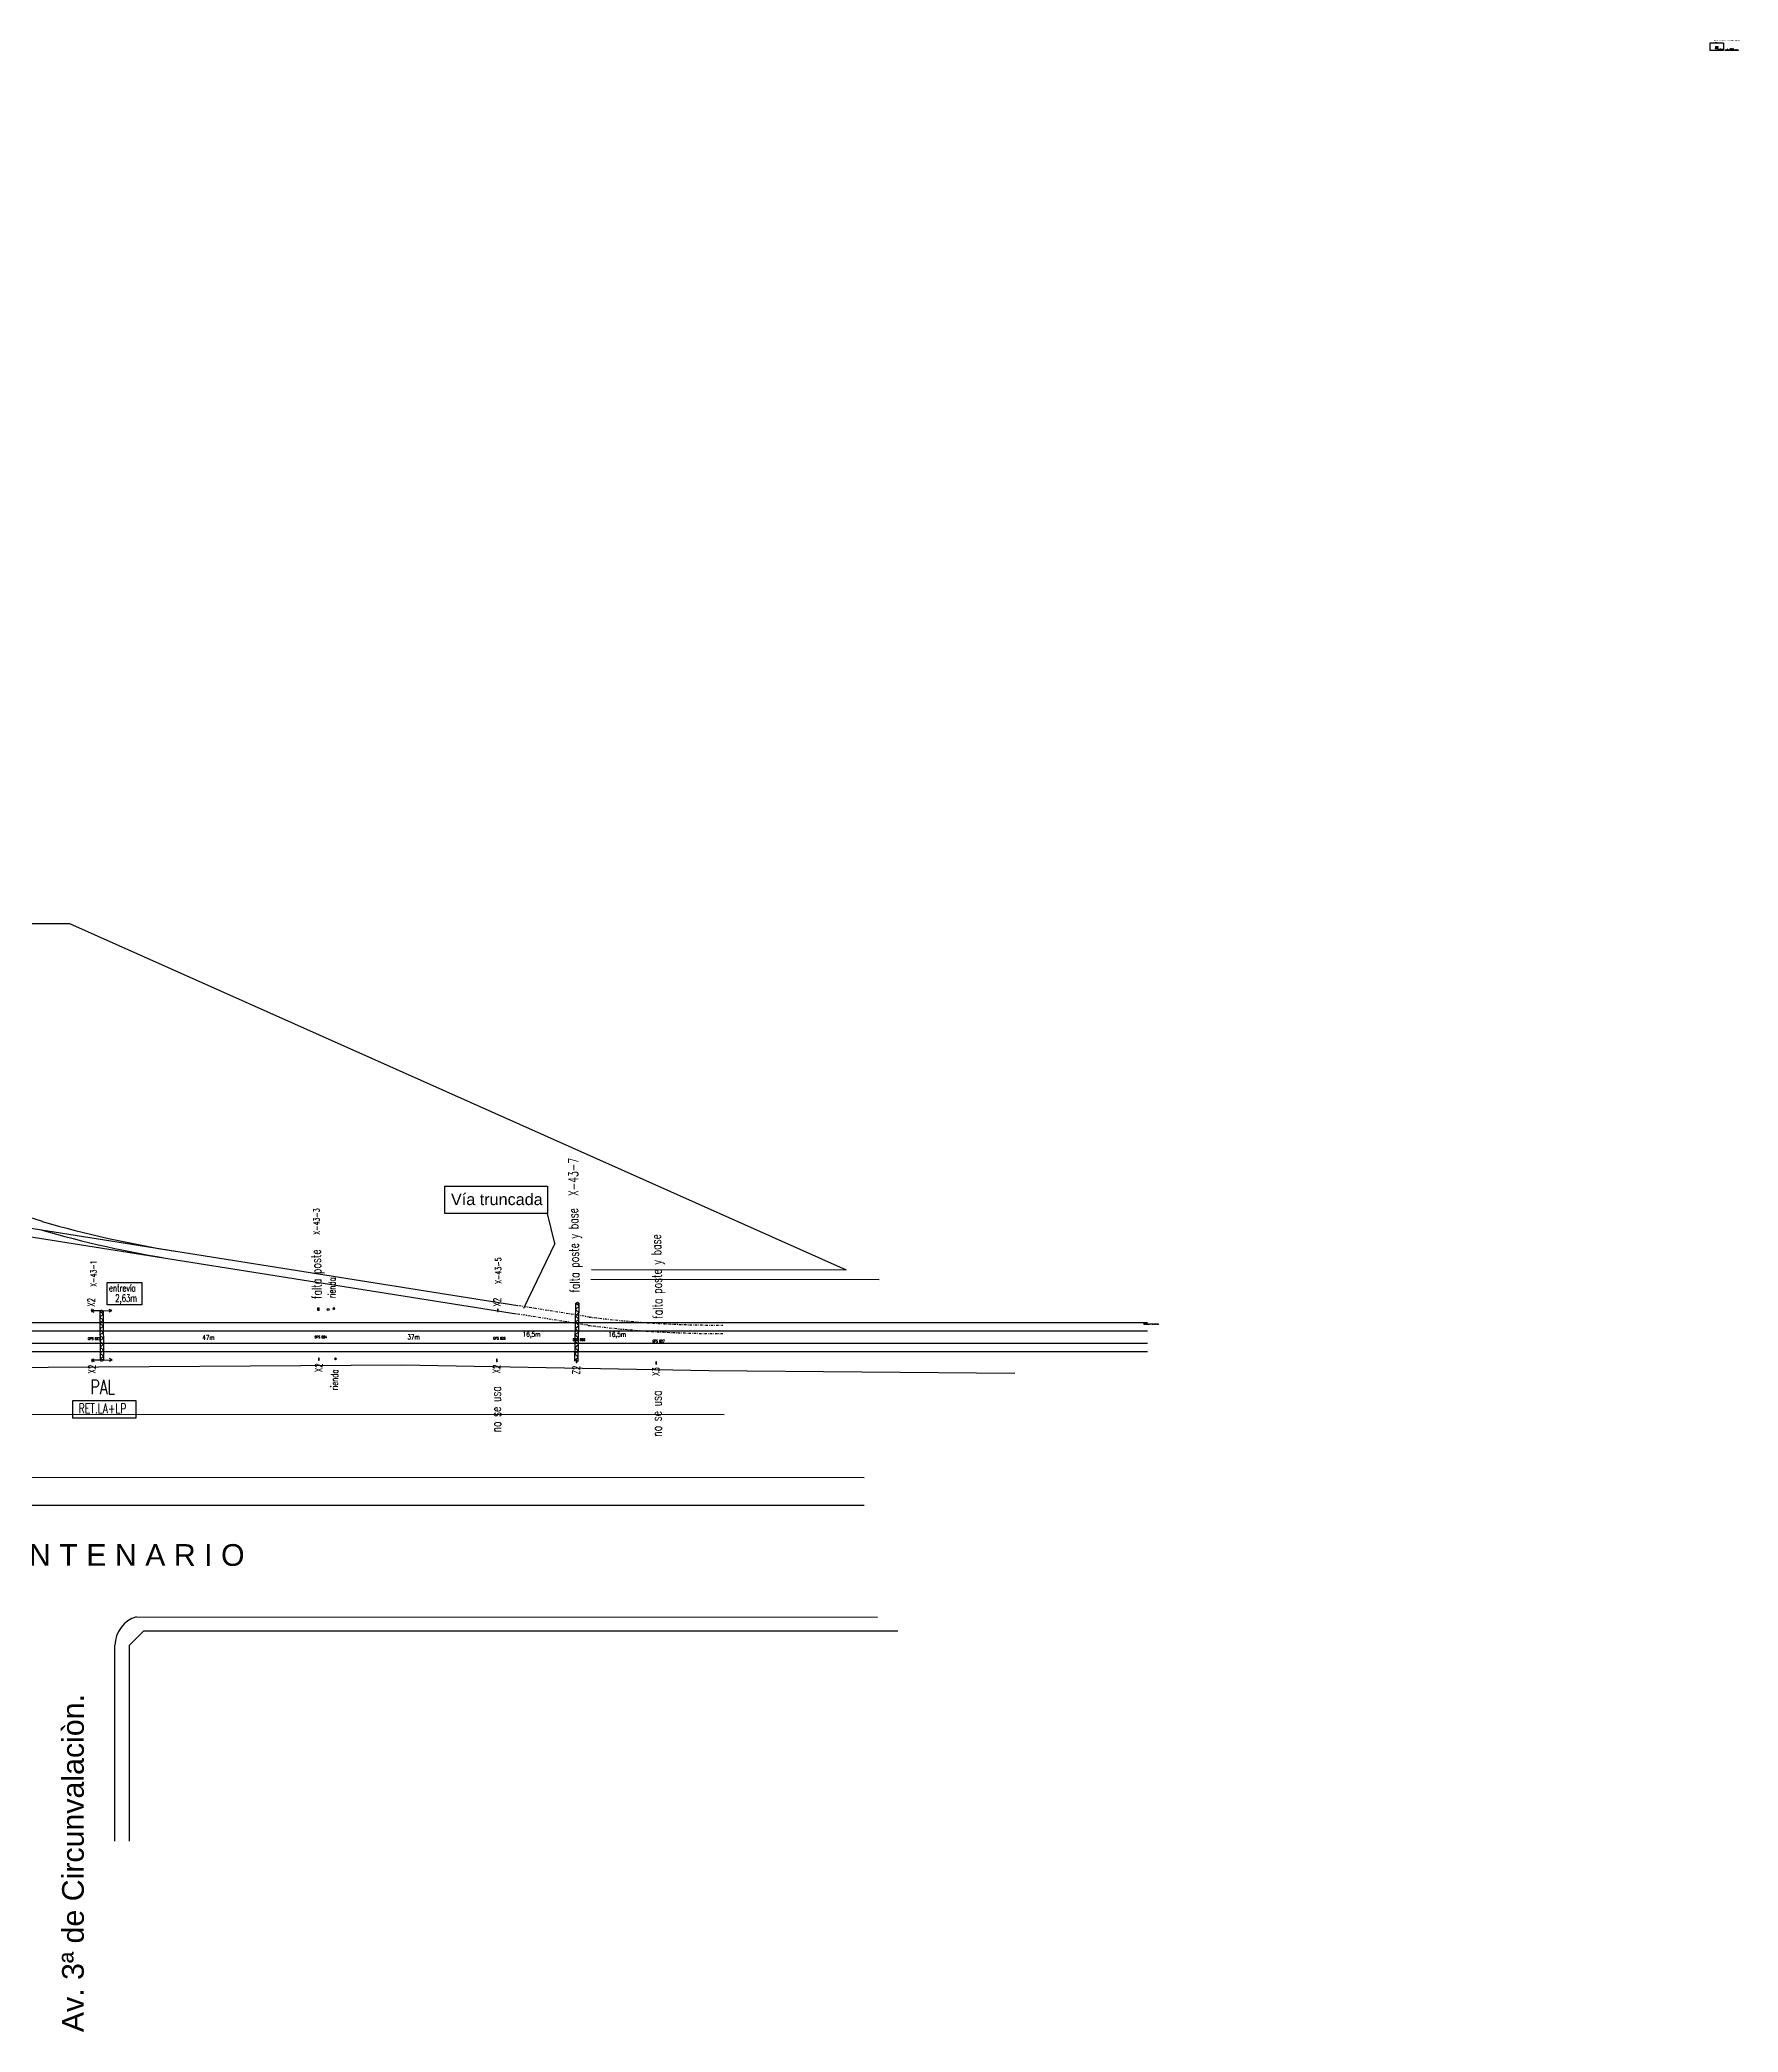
# Model space of a CAD drawing. Header units: millimetres. Extents: x 629 to 1504, y 1178 to 1591.
# Drawn here: x 1151.6 to 1503.6, y 1177.6 to 1590.6 of the extents above; entities that cross this region are included whole.
import ezdxf

# ---------------------------------------------------------------- set-up
doc = ezdxf.new("R2010")
doc.units = ezdxf.units.MM
doc.linetypes.add('DASHDOT2', pattern=[0.5, 0.25, -0.125, 0, -0.125])
for name, color, linetype in [('CALLES', 8, 'Continuous'), ('CEDIDO', 8, 'Continuous'), ('ENABIEF', 8, 'Continuous'), ('LINEA02', 8, 'Continuous'), ('TEXT-02', 7, 'Continuous'), ('TEXT-03', 7, 'Continuous'), ('Textos catenaria', 7, 'Continuous'), ('TMR', 8, 'Continuous'), ('Unknown_Line_Type', 7, 'Continuous'), ('VIAS', 3, 'Continuous')]:
    doc.layers.add(name, color=color, linetype=linetype)
doc.styles.add('ROMANS', font='arial.ttf', dxfattribs={"width": 0.7})
doc.styles.add('SIMPLEX', font='simplex.shx', dxfattribs={"width": 0.75})

# ---------------------------------------------------------------- blocks, each defined once
blk = doc.blocks.new('RIEL49')
for points in [[(0, 0.15, 0.025787), (-0.02, 0.15, 0.384322), (-0.03, 0.14), (-0.03, 0.12, 0.322823), (-0.03, 0.11), (-0.01, 0.11, -0.322823), (-0.01, 0.1), (-0.01, 0.06, -0.023913), (-0.01, 0.03, -0.339738), (-0.02, 0.02), (-0.07, 0.01, 0.366629), (-0.07, 0), (-0.07, 0), (0, 0)], [(0, 0.15, -0.025787), (0.02, 0.15, -0.384322), (0.03, 0.14), (0.03, 0.12, -0.322823), (0.03, 0.11), (0.01, 0.11, 0.322823), (0.01, 0.1), (0.01, 0.06, 0.023913), (0.01, 0.03, 0.339738), (0.02, 0.02), (0.07, 0.01, -0.366629), (0.07, 0), (0.07, 0), (0, 0)]]:
    blk.add_lwpolyline(points, format="xyb")
blk = doc.blocks.new('RIEL49K')
blk.add_blockref('RIEL49', (0, 0))

msp = doc.modelspace()

# ---------------------------------------------------------------- hatches: boundary and pattern name
for points in [[(1499.26, 1588.79, 1), (1499.1, 1588.79, 1)], [(1162.32, 1326.93), (1162.46, 1326.93), (1162.46, 1327.39), (1162.32, 1327.39)], [(1246.45, 1326.97), (1246.59, 1326.97), (1246.59, 1327.43), (1246.45, 1327.43)], [(1162.39, 1316.56), (1162.53, 1316.56), (1162.53, 1317.02), (1162.39, 1317.02)], [(1209.39, 1316.84), (1209.53, 1316.84), (1209.53, 1317.3), (1209.39, 1317.3)], [(1246.26, 1316.6), (1246.4, 1316.6), (1246.4, 1317.06), (1246.26, 1317.06)], [(1262.76, 1316.37), (1262.9, 1316.37), (1262.9, 1316.83), (1262.76, 1316.83)], [(1279.3, 1316.03), (1279.44, 1316.03), (1279.45, 1316.49), (1279.31, 1316.49)]]:
    msp.add_hatch(color=256).paths.add_polyline_path(points)

# ---------------------------------------------------------------- linework, layer by layer
for p, q in [((1500.59, 1589.89), (1497.79, 1589.89)), ((1497.79, 1589.89), (1497.79, 1588.34)), ((1500.59, 1588.34), (1497.79, 1588.34)), ((1500.59, 1589.89), (1500.59, 1588.34)), ((1500.93, 1588.49), (1503.63, 1588.49)), ((1500.93, 1588.49), (1500.93, 1588.34)), ((1503.63, 1588.34), (1500.93, 1588.34)), ((1503.63, 1588.49), (1503.63, 1588.34)), ((1258.37, 1341.08), (1256.88, 1347.3)), ((1258.37, 1341.08), (1251.89, 1327.57)), ((1162.26, 1327.11), (1162.82, 1327.38)), ((1164.18, 1327.06), (1162.26, 1327.11)), ((1162.26, 1327.11), (1162.81, 1326.81)), ((1162.32, 1327.39), (1162.32, 1326.93)), ((1162.46, 1327.39), (1162.32, 1327.39)), ((1162.32, 1327.39), (1162.46, 1326.93)), ((1162.32, 1327.39), (1162.46, 1326.93)), ((1162.32, 1326.93), (1162.46, 1326.93)), ((1162.46, 1326.93), (1162.46, 1327.39)), ((1164.6, 1327.06), (1166.52, 1327.14)), ((1166.52, 1327.14), (1165.96, 1327.4)), ((1166.52, 1327.14), (1165.98, 1326.83)), ((1209.24, 1327.18), (1209.24, 1327.73)), ((1209.24, 1327.73), (1209.54, 1327.73)), ((1209.54, 1327.18), (1209.24, 1327.18)), ((1209.54, 1327.18), (1209.54, 1327.73)), ((1212.78, 1327.57), (1212.38, 1327.57)), ((1212.56, 1327.76), (1212.6, 1327.37)), ((1246.45, 1327.43), (1246.45, 1326.97)), ((1246.59, 1327.43), (1246.45, 1327.43)), ((1246.45, 1327.43), (1246.59, 1326.97)), ((1246.45, 1327.43), (1246.59, 1326.97)), ((1246.45, 1326.97), (1246.59, 1326.97)), ((1246.59, 1326.97), (1246.59, 1327.43)), ((1162.33, 1316.89), (1162.89, 1317.16)), ((1164.25, 1316.84), (1162.33, 1316.89)), ((1162.33, 1316.89), (1162.88, 1316.59)), ((1162.39, 1317.02), (1162.39, 1316.56)), ((1162.53, 1317.02), (1162.39, 1317.02)), ((1162.39, 1317.02), (1162.53, 1316.56)), ((1162.39, 1317.02), (1162.53, 1316.56)), ((1162.39, 1316.56), (1162.53, 1316.56)), ((1162.53, 1316.56), (1162.53, 1317.02)), ((1164.67, 1316.84), (1166.59, 1316.92)), ((1166.59, 1316.92), (1166.03, 1317.18)), ((1166.59, 1316.92), (1166.05, 1316.61)), ((1209.39, 1317.3), (1209.39, 1316.84)), ((1209.53, 1317.3), (1209.39, 1317.3)), ((1209.39, 1317.3), (1209.53, 1316.84)), ((1209.39, 1317.3), (1209.53, 1316.84)), ((1209.39, 1316.84), (1209.53, 1316.84)), ((1209.53, 1316.84), (1209.53, 1317.3)), ((1213.12, 1317.14), (1212.72, 1317.14)), ((1212.9, 1317.33), (1212.94, 1316.94)), ((1246.26, 1317.06), (1246.26, 1316.6)), ((1246.4, 1317.06), (1246.26, 1317.06)), ((1246.26, 1317.06), (1246.4, 1316.6)), ((1246.26, 1317.06), (1246.4, 1316.6)), ((1246.26, 1316.6), (1246.4, 1316.6)), ((1246.4, 1316.6), (1246.4, 1317.06)), ((1262.76, 1316.83), (1262.76, 1316.37)), ((1262.9, 1316.83), (1262.76, 1316.83)), ((1262.76, 1316.83), (1262.9, 1316.37)), ((1262.76, 1316.83), (1262.9, 1316.37)), ((1262.76, 1316.37), (1262.9, 1316.37)), ((1262.9, 1316.37), (1262.9, 1316.83)), ((1279.31, 1316.49), (1279.3, 1316.03)), ((1279.3, 1316.03), (1279.44, 1316.03)), ((1279.45, 1316.49), (1279.31, 1316.49)), ((1279.31, 1316.49), (1279.44, 1316.03)), ((1279.31, 1316.49), (1279.44, 1316.03)), ((1279.44, 1316.03), (1279.45, 1316.49))]:
    msp.add_line(p, q)
at = {"color": 8}
for p, q in [((1499.39, 1588.69), (1499.39, 1588.62)), ((1499.39, 1588.66), (1499.45, 1588.68)), ((1499.39, 1588.66), (1500.59, 1588.66)), ((1499.39, 1588.66), (1499.45, 1588.64)), ((1500.59, 1588.66), (1500.52, 1588.68)), ((1500.59, 1588.66), (1500.52, 1588.64)), ((629.88, 1324.69), (1381.24, 1324.69)), ((629.88, 1322.95), (1381.24, 1322.95)), ((629.88, 1320.41), (1381.24, 1320.41)), ((629.88, 1318.67), (1381.24, 1318.67))]:
    msp.add_line(p, q, dxfattribs=at)
at = {"color": 4}
for p, q in [((1164.04, 1327.05), (1164.11, 1316.83)), ((1164.04, 1327.05), (1164.18, 1327.05)), ((1164.04, 1327.05), (1164.74, 1326.43)), ((1164.05, 1325.81), (1164.74, 1326.43)), ((1164.05, 1325.81), (1164.75, 1325.19)), ((1164.6, 1327.06), (1164.73, 1327.06)), ((1164.73, 1327.06), (1164.8, 1316.84)), ((1262.48, 1316.63), (1262.71, 1328.71)), ((1262.66, 1326.07), (1263.36, 1326.72)), ((1262.66, 1326.07), (1263.33, 1325.4)), ((1262.68, 1327.39), (1263.38, 1328.04)), ((1262.68, 1327.39), (1263.36, 1326.72)), ((1262.71, 1328.71), (1262.84, 1328.71)), ((1262.71, 1328.71), (1263.38, 1328.04)), ((1263.17, 1316.62), (1263.4, 1328.7)), ((1263.26, 1328.7), (1263.4, 1328.7)), ((1164.06, 1324.56), (1164.75, 1325.19)), ((1164.06, 1324.56), (1164.76, 1323.94)), ((1164.07, 1323.32), (1164.76, 1323.94)), ((1164.07, 1323.32), (1164.76, 1322.7)), ((1164.08, 1322.07), (1164.76, 1322.7)), ((1164.08, 1322.07), (1164.77, 1321.45)), ((1262.58, 1322.11), (1263.28, 1322.76)), ((1262.58, 1322.11), (1263.26, 1321.44)), ((1262.61, 1323.43), (1263.31, 1324.08)), ((1262.61, 1323.43), (1263.28, 1322.76)), ((1262.63, 1324.75), (1263.33, 1325.4)), ((1262.63, 1324.75), (1263.31, 1324.08)), ((1164.09, 1320.83), (1164.77, 1321.45)), ((1164.09, 1320.83), (1164.78, 1320.21)), ((1164.1, 1319.58), (1164.78, 1320.21)), ((1164.1, 1319.58), (1164.79, 1318.96)), ((1164.1, 1318.33), (1164.79, 1318.96)), ((1164.1, 1318.33), (1164.8, 1317.72)), ((1164.11, 1317.09), (1164.8, 1317.72)), ((1262.51, 1318.15), (1263.21, 1318.8)), ((1262.51, 1318.15), (1263.19, 1317.48)), ((1262.53, 1319.47), (1263.24, 1320.12)), ((1262.53, 1319.47), (1263.21, 1318.8)), ((1262.56, 1320.79), (1263.26, 1321.44)), ((1262.56, 1320.79), (1263.24, 1320.12)), ((1164.11, 1316.83), (1164.25, 1316.83)), ((1164.67, 1316.84), (1164.8, 1316.84)), ((1262.48, 1316.83), (1263.19, 1317.48))]:
    msp.add_line(p, q, dxfattribs=at)
at = {"linetype": 'DASHDOT2', "ltscale": 2}
for p, q in [((1265.24, 1324.09), (1250.4, 1326.45)), ((1265.52, 1325.8), (1250.67, 1328.17))]:
    msp.add_line(p, q, dxfattribs=at)
for points in [[(1235.54, 1352.93), (1256.88, 1352.93), (1256.88, 1347.3), (1235.54, 1347.3)], [(1212.78, 1327.57), (1212.56, 1327.76), (1212.38, 1327.57), (1212.6, 1327.37)], [(1213.12, 1317.14), (1212.9, 1317.33), (1212.72, 1317.14), (1212.94, 1316.94)], [(1158.49, 1308.53), (1171.54, 1308.53), (1171.54, 1304.81), (1158.49, 1304.81)]]:
    msp.add_lwpolyline(points, close=True)
at = {"color": 2}
msp.add_lwpolyline([(1165.61, 1332.99), (1172.76, 1332.99), (1172.76, 1328.31), (1165.61, 1328.31)], close=True, dxfattribs=at)
for centre in [(1498.97, 1588.79), (1499.18, 1588.79), (1499.39, 1588.79)]:
    msp.add_circle(centre, 0.08)
at = {"color": 4}
for centre in [(1164.39, 1327.05), (1211.39, 1327.37), (1263.05, 1328.7), (1164.46, 1316.84)]:
    msp.add_circle(centre, 0.21, dxfattribs=at)
at = {"linetype": 'DASHDOT2', "ltscale": 2}
for radius in [215.24, 216.98]:
    msp.add_arc((1292.3, 1539.37), radius, 262.8366, 270.2355, dxfattribs=at)
at = {"layer": 'CALLES'}
for p, q in [((1170.19, 1257.78), (1173.19, 1260.78)), ((1171.63, 1263.66), (1325.24, 1263.62)), ((1173.19, 1260.78), (1329.46, 1260.74)), ((1167.18, 1217.17), (1167.19, 1257.78)), ((1170.18, 1217.17), (1170.19, 1257.78))]:
    msp.add_line(p, q, dxfattribs=at)
msp.add_arc((1173.44, 1257.68), 6.25, 106.7985, 179.0516, dxfattribs=at)
at = {"layer": 'CEDIDO', "linetype": 'Continuous'}
msp.add_line((631.47, 1286.94), (1322.47, 1286.78), dxfattribs=at)
at = {"layer": 'ENABIEF'}
for p, q in [((915.44, 1407.42), (1157.75, 1407.36)), ((1157.75, 1407.36), (1318.78, 1335.62)), ((1265.97, 1335.64), (1318.78, 1335.62))]:
    msp.add_line(p, q, dxfattribs=at)
at = {"layer": 'LINEA02'}
msp.add_line((1322.47, 1292.47), (963.94, 1292.55), dxfattribs=at)
at = {"layer": 'TMR'}
for p, q in [((1265.83, 1333.64), (1325.6, 1333.62)), ((954.05, 1305.71), (1293.47, 1305.63))]:
    msp.add_line(p, q, dxfattribs=at)
at = {"layer": 'Unknown_Line_Type', "color": 8}
for p, q in [((1118.73, 1315.16), (1226.67, 1315.9)), ((1226.67, 1315.9), (1290.31, 1314.72)), ((1290.31, 1314.72), (1353.7, 1314.18))]:
    msp.add_line(p, q, dxfattribs=at)
at = {"layer": 'VIAS', "color": 8}
for p, q in [((1152.16, 1345.58), (1143.66, 1348.29)), ((1138.44, 1344.26), (1250.4, 1326.45)), ((1138.71, 1345.98), (1250.67, 1328.17))]:
    msp.add_line(p, q, dxfattribs=at)
for radius in [238.32, 236.58]:
    msp.add_arc((1217.2, 1573.05), radius, 254.0305, 260.8863, dxfattribs=at)

# ---------------------------------------------------------------- block references
at = {"extrusion": (0, 0, -1), "xscale": -1, "zscale": -1}
msp.add_blockref('RIEL49', (-1501.41, 1588.49), dxfattribs=at)
msp.add_blockref('RIEL49K', (1503.15, 1588.49))

# ---------------------------------------------------------------- texts
at = {"layer": 'TEXT-02', "style": 'ROMANS'}
msp.add_text('Vía truncada', height=2.4, dxfattribs=at).set_placement((1236.84, 1349.01))
msp.add_text('C A M I N O    C E N T E N A R I O', height=4.5, rotation=359.9872, dxfattribs=at).set_placement((1096.28, 1274.25))
at = {"layer": 'TEXT-03', "style": 'ROMANS'}
msp.add_text('Av. 3ª de Circunvalaciòn.', height=4.5, rotation=89.9872, dxfattribs=at).set_placement((1160.73, 1177.55))
at = {"layer": 'Textos catenaria'}
for s, height, style, width, p in [('DETALLE DE CANALIZACIÓN EXISTENTE', 0.2, 'ROMANS', 0.8, (1498.57, 1590.32)), ('ANDÉN', 0.1, 'SIMPLEX', 0.7, (1498.82, 1589.98)), ('3 caños PVC Ø160mm', 0.05, 'SIMPLEX', 0.7, (1498.89, 1589.12)), ('el central ocupado con', 0.05, 'SIMPLEX', 0.7, (1498.89, 1589.04)), ('señalización', 0.05, 'SIMPLEX', 0.7, (1498.89, 1588.96)), ('VÍA PRINCIPAL', 0.1, 'SIMPLEX', 0.7, (1501.93, 1588.67)), ('47m', 1, 'SIMPLEX', 0.7, (1185.29, 1321.07)), ('GPS 824', 0.5, 'SIMPLEX', 0.7, (1208.6, 1321.41)), ('37m', 1, 'SIMPLEX', 0.7, (1227.8, 1321.18)), ('GPS 825', 0.5, 'SIMPLEX', 0.7, (1245.6, 1321.16)), ('16,5m', 1, 'SIMPLEX', 0.7, (1251.71, 1321.75)), ('16,5m', 1, 'SIMPLEX', 0.7, (1269.46, 1321.73)), ('baldozas línea blanca', 0.25, 'SIMPLEX', 0.7, (1380.4, 1324.23)), ('GPS 823', 0.5, 'SIMPLEX', 0.7, (1161.6, 1321.09)), ('GPS 826', 0.5, 'SIMPLEX', 0.7, (1262.1, 1320.86)), ('GPS 827', 0.5, 'SIMPLEX', 0.7, (1278.59, 1320.55)), ('PAL', 3, 'SIMPLEX', 0.7, (1162.13, 1309.81)), ('RET.LA+LP', 2, 'SIMPLEX', 0.7, (1159.68, 1305.85))]:
    msp.add_text(s, height=height, dxfattribs=dict(at, style=style, width=width)).set_placement(p)
at = {"layer": 'Textos catenaria', "color": 8, "style": 'SIMPLEX', "width": 0.7}
msp.add_text('1,2m', height=0.05, dxfattribs=at).set_placement((1499.92, 1588.68))
at = {"layer": 'Textos catenaria', "style": 'SIMPLEX', "width": 0.7}
for s, height, rotation, p in [('X-43-7', 2, 90.2758, (1263.21, 1350.89)), ('X-43-3', 1.25, 90.2758, (1209.63, 1342.85)), ('falta poste y base', 2, 91.1504, (1263.51, 1330.88)), ('falta poste y base', 2, 91.1504, (1280.69, 1325.47)), ('falta poste', 2, 91.1504, (1210.04, 1329.57)), ('X-43-1', 1.25, 90.2758, (1163.39, 1332.07)), ('X-43-5', 1.25, 90.2758, (1247.28, 1332.67)), ('rienda', 1.5, 89.0035, (1212.87, 1329.71)), ('X2', 1.5, 89.0035, (1163.01, 1327.94)), ('X2', 1.5, 89.0035, (1247.13, 1327.98)), ('X2', 1.5, 89.0035, (1163.15, 1314.1)), ('X2', 1.5, 89.0035, (1210.15, 1314.38)), ('rienda', 1.5, 89.0035, (1213.39, 1310.61)), ('X2', 1.5, 89.0035, (1247.03, 1314.13)), ('Z2', 1.5, 89.0035, (1263.52, 1313.9)), ('X3', 1.5, 89.0035, (1280.07, 1313.57))]:
    msp.add_text(s, height=height, rotation=rotation, dxfattribs=at).set_placement(p)
at = {"layer": 'Textos catenaria', "color": 2, "style": 'SIMPLEX', "width": 0.7}
for s, p in [('entrevía', (1165.96, 1331.09)), ('2,63m', (1167.25, 1328.97))]:
    msp.add_text(s, height=1.5, dxfattribs=at).set_placement(p)
at = {"layer": 'Textos catenaria', "color": 3, "style": 'SIMPLEX', "width": 0.7}
for p in [(1247.23, 1301.88), (1280.52, 1300.98)]:
    msp.add_text('no se usa', height=2, rotation=90.2758, dxfattribs=at).set_placement(p)

doc.saveas('drawing.dxf')
